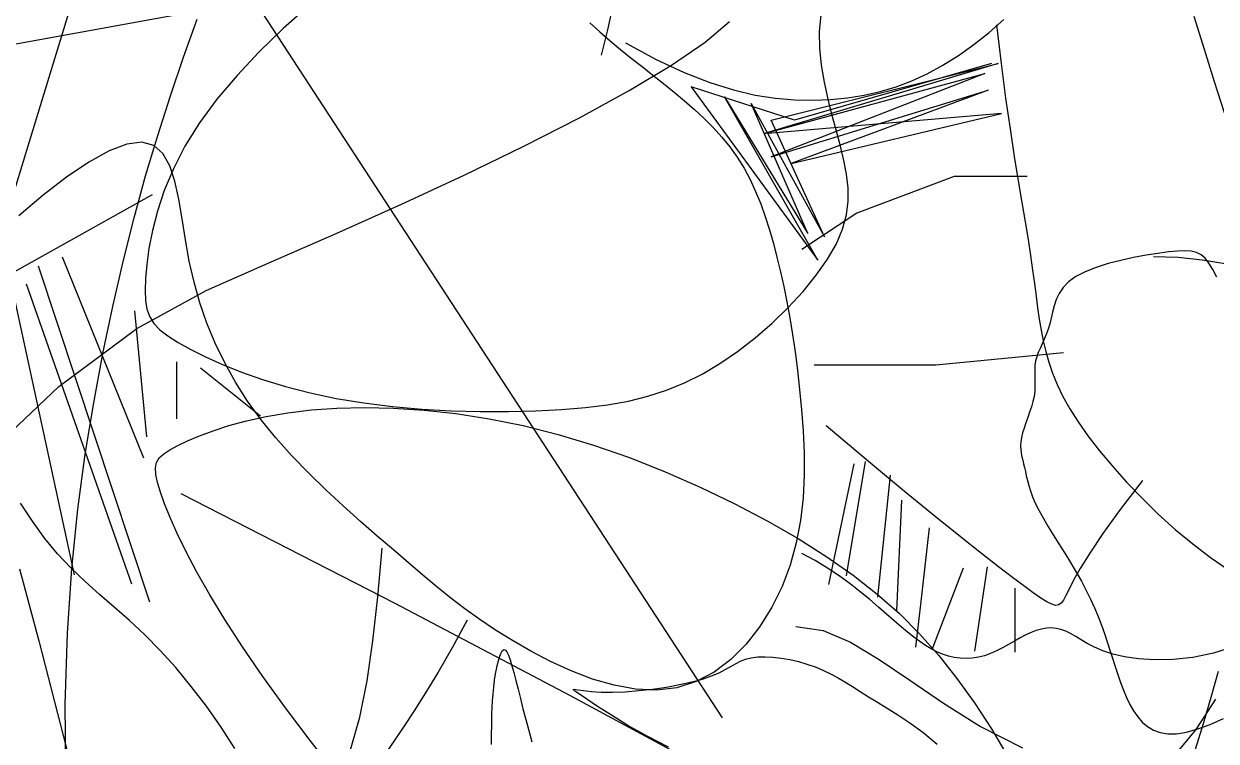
# Model space of a CAD drawing. Header units: metres. Extents: x 10 to 239, y 2 to 253.
# Drawn here: x 100.238 to 102.15, y 124.873 to 126.023 of the extents above; entities that cross this region are included whole.
import ezdxf

# ---------------------------------------------------------------- set-up
doc = ezdxf.new("R2010")
doc.units = ezdxf.units.M
doc.header["$MEASUREMENT"] = 0
doc.layers.add('1', color=7, linetype='Continuous')
doc.layers.add('cot200', color=9, linetype='Continuous')
doc.layers.add('bloques ARBOLES', color=7, linetype='Continuous', true_color=0xb8d897)

# ---------------------------------------------------------------- blocks, each defined once
blk = doc.blocks.new('A$C6F4E7DED')
for p, q in [((700.89, 1991.25), (806.42, 1646.4)), ((668.98, 1766.13), (679.61, 1756.66)), ((452.22, 1755.45), (451.52, 1762.35)), ((500.75, 1750.9), (490.49, 1759.61)), ((452.14, 1748.35), (452.22, 1755.45)), ((679.61, 1756.66), (689.76, 1746.85)), ((515.07, 1741.09), (500.75, 1750.9)), ((451.43, 1741.13), (452.14, 1748.35)), ((689.76, 1746.85), (699.21, 1736.84)), ((450.23, 1733.91), (451.43, 1741.13)), ((533.04, 1730.34), (515.07, 1741.09)), ((448.68, 1726.77), (450.23, 1733.91)), ((699.21, 1736.84), (707.74, 1726.74)), ((554.07, 1718.85), (533.04, 1730.34)), ((446.94, 1719.81), (448.68, 1726.77)), ((707.74, 1726.74), (715.15, 1716.7)), ((445.13, 1713.14), (446.94, 1719.81)), ((577.59, 1706.84), (554.07, 1718.85)), ((715.15, 1716.7), (721.28, 1706.83)), ((443.42, 1706.81), (445.13, 1713.14)), ((441.92, 1700.77), (443.42, 1706.81)), ((602.99, 1694.52), (577.59, 1706.84)), ((721.28, 1706.83), (726.2, 1697.23)), ((440.79, 1694.92), (441.92, 1700.77)), ((440.14, 1689.18), (440.79, 1694.92)), ((629.71, 1682.1), (602.99, 1694.52)), ((726.2, 1697.23), (730.06, 1688)), ((440.12, 1683.45), (440.14, 1689.18)), ((440.85, 1677.64), (440.12, 1683.45)), ((730.06, 1688), (732.98, 1679.23)), ((806.42, 1646.4), (735.11, 1686.3)), ((657.15, 1669.79), (629.71, 1682.1)), ((732.98, 1679.23), (735.09, 1671.02)), ((442.48, 1671.65), (440.85, 1677.64)), ((445.13, 1665.4), (442.48, 1671.65)), ((684.72, 1657.8), (657.15, 1669.79)), ((735.09, 1671.02), (736.54, 1663.46)), ((448.9, 1658.83), (445.13, 1665.4)), ((736.54, 1663.46), (737.45, 1656.65)), ((280.38, 1656.9), (290.13, 1658.52)), ((287.19, 1657.24), (288.8, 1659.29)), ((288.8, 1659.29), (290.52, 1660.78)), ((290.13, 1658.52), (300.28, 1659.55)), ((290.52, 1660.78), (292.46, 1661.76)), ((292.46, 1661.76), (294.71, 1662.3)), ((294.71, 1662.3), (297.37, 1662.47)), ((297.37, 1662.47), (300.55, 1662.32)), ((300.28, 1659.55), (310.73, 1659.92)), ((300.55, 1662.32), (304.36, 1661.93)), ((304.36, 1661.93), (308.83, 1661.33)), ((308.83, 1661.33), (313.83, 1660.54)), ((313.83, 1660.54), (319.15, 1659.55)), ((319.15, 1659.55), (324.59, 1658.37)), ((324.59, 1658.37), (329.96, 1656.98)), ((453.66, 1652.05), (448.9, 1658.83)), ((773.32, 1659.94), (738.91, 1574.63)), ((283.91, 1651.2), (285.59, 1654.56)), ((285.59, 1654.56), (287.19, 1657.24)), ((329.96, 1656.98), (335.04, 1655.38)), ((335.04, 1655.38), (339.65, 1653.57)), ((339.65, 1653.57), (343.57, 1651.54)), ((712.31, 1645.57), (684.72, 1657.8)), ((783.51, 1656.12), (736.36, 1513.51)), ((737.45, 1656.65), (737.97, 1650.68)), ((343.57, 1651.54), (346.68, 1649.31)), ((346.68, 1649.31), (349.03, 1646.9)), ((459.27, 1645.19), (453.66, 1652.05)), ((737.97, 1650.68), (738.17, 1645.6)), ((788.61, 1648.48), (744.01, 1521.15)), ((794.98, 1648.48), (768.22, 1524.97)), ((349.03, 1646.9), (350.76, 1644.36)), ((350.76, 1644.36), (352, 1641.75)), ((465.57, 1638.38), (459.27, 1645.19)), ((741.62, 1629.43), (712.31, 1645.57)), ((738.17, 1645.6), (738.02, 1641.3)), ((352, 1641.75), (352.87, 1639.1)), ((352.87, 1639.1), (353.52, 1636.47)), ((472.41, 1631.78), (465.57, 1638.38)), ((738.02, 1641.3), (737.41, 1637.64)), ((353.52, 1636.47), (354.06, 1633.91)), ((354.06, 1633.91), (354.64, 1631.45)), ((736.24, 1634.47), (734.43, 1631.62)), ((737.41, 1637.64), (736.24, 1634.47)), ((742.73, 1637.02), (737.64, 1583.54)), ((354.64, 1631.45), (355.33, 1629.14)), ((355.33, 1629.14), (356.14, 1626.97)), ((479.63, 1625.52), (472.41, 1631.78)), ((731.88, 1628.97), (728.5, 1626.34)), ((734.43, 1631.62), (731.88, 1628.97)), ((774.8, 1604.95), (741.62, 1629.43)), ((356.14, 1626.97), (357.02, 1624.91)), ((357.02, 1624.91), (357.9, 1622.95)), ((357.9, 1622.95), (358.76, 1621.07)), ((487.07, 1619.74), (479.63, 1625.52)), ((724.18, 1623.6), (718.86, 1620.63)), ((728.5, 1626.34), (724.18, 1623.6)), ((358.76, 1621.07), (359.54, 1619.25)), ((359.54, 1619.25), (360.19, 1617.47)), ((360.19, 1617.47), (360.67, 1615.71)), ((494.57, 1614.58), (487.07, 1619.74)), ((712.57, 1617.48), (705.35, 1614.25)), ((718.86, 1620.63), (712.57, 1617.48)), ((360.67, 1615.71), (360.95, 1613.95)), ((360.95, 1613.95), (361.06, 1612.18)), ((502.03, 1610.13), (494.57, 1614.58)), ((714.7, 1612.83), (689.21, 1592.46)), ((705.35, 1614.25), (697.26, 1611.01)), ((724.89, 1615.38), (724.89, 1591.18)), ((361, 1608.55), (360.95, 1606.67)), ((361.06, 1610.38), (361, 1608.55)), ((361.06, 1612.18), (361.06, 1610.38)), ((509.52, 1606.39), (502.03, 1610.13)), ((688.35, 1607.87), (678.66, 1604.9)), ((697.26, 1611.01), (688.35, 1607.87)), ((360.95, 1606.67), (360.95, 1604.74)), ((360.95, 1604.74), (361.06, 1602.73)), ((361.06, 1602.73), (361.34, 1600.64)), ((517.16, 1603.28), (509.52, 1606.39)), ((525.06, 1600.74), (517.16, 1603.28)), ((678.66, 1604.9), (668.24, 1602.2)), ((814.03, 1567.67), (774.8, 1604.95)), ((361.34, 1600.64), (361.82, 1598.46)), ((361.82, 1598.46), (362.46, 1596.22)), ((533.33, 1598.72), (525.06, 1600.74)), ((542.1, 1597.14), (533.33, 1598.72)), ((645.46, 1597.93), (633.33, 1596.44)), ((657.15, 1599.85), (645.46, 1597.93)), ((668.24, 1602.2), (657.15, 1599.85)), ((362.46, 1596.22), (363.21, 1593.95)), ((363.21, 1593.95), (364.02, 1591.68)), ((551.49, 1595.96), (542.1, 1597.14)), ((561.6, 1595.1), (551.49, 1595.96)), ((572.51, 1594.53), (561.6, 1595.1)), ((584.09, 1594.24), (572.51, 1594.53)), ((596.14, 1594.27), (584.09, 1594.24)), ((606.41, 1593.41), (592.38, 1591.23)), ((608.49, 1594.63), (596.14, 1594.27)), ((619.94, 1594.91), (606.41, 1593.41)), ((620.94, 1595.34), (608.49, 1594.63)), ((632.9, 1595.75), (619.94, 1594.91)), ((633.33, 1596.44), (620.94, 1595.34)), ((645.23, 1596.01), (632.9, 1595.75)), ((656.86, 1595.72), (645.23, 1596.01)), ((667.7, 1594.95), (656.86, 1595.72)), ((677.71, 1593.74), (667.7, 1594.95)), ((686.88, 1592.17), (677.71, 1593.74)), ((695.2, 1590.33), (686.88, 1592.17)), ((364.02, 1591.68), (364.83, 1589.44)), ((364.83, 1589.44), (365.58, 1587.27)), ((365.58, 1587.27), (366.22, 1585.18)), ((577.93, 1588.29), (563.12, 1584.57)), ((592.38, 1591.23), (577.93, 1588.29)), ((702.69, 1588.29), (695.2, 1590.33)), ((709.34, 1586.15), (702.69, 1588.29)), ((366.22, 1585.18), (366.7, 1583.23)), ((366.7, 1583.23), (366.97, 1581.42)), ((563.12, 1584.57), (548.05, 1580.01)), ((715.17, 1583.97), (709.34, 1586.15)), ((720.17, 1581.86), (715.17, 1583.97)), ((366.99, 1578.14), (366.79, 1576.61)), ((366.97, 1581.42), (367.06, 1579.73)), ((367.06, 1579.73), (366.99, 1578.14)), ((548.05, 1580.01), (532.87, 1574.71)), ((724.35, 1579.88), (720.17, 1581.86)), ((727.72, 1578.08), (724.35, 1579.88)), ((730.31, 1576.37), (727.72, 1578.08)), ((365.75, 1572.09), (365.36, 1570.5)), ((366.14, 1573.62), (365.75, 1572.09)), ((366.49, 1575.11), (366.14, 1573.62)), ((366.79, 1576.61), (366.49, 1575.11)), ((532.87, 1574.71), (517.76, 1568.76)), ((732.16, 1574.6), (730.31, 1576.37)), ((733.32, 1572.63), (732.16, 1574.6)), ((733.81, 1570.34), (733.32, 1572.63)), ((364.61, 1567.01), (364.16, 1565.07)), ((364.99, 1568.82), (364.61, 1567.01)), ((365.36, 1570.5), (364.99, 1568.82)), ((517.76, 1568.76), (502.87, 1562.25)), ((732.97, 1564.22), (733.68, 1567.59)), ((733.68, 1567.59), (733.81, 1570.34)), ((363.6, 1562.96), (362.89, 1560.67)), ((364.16, 1565.07), (363.6, 1562.96)), ((502.87, 1562.25), (488.4, 1555.29)), ((731.72, 1560.12), (732.97, 1564.22)), ((361.97, 1558.16), (360.8, 1555.42)), ((362.89, 1560.67), (361.97, 1558.16)), ((723.01, 1559.45), (632.3, 1512.96)), ((729.95, 1555.15), (731.72, 1560.12)), ((359.33, 1552.42), (357.53, 1549.14)), ((360.8, 1555.42), (359.33, 1552.42)), ((488.4, 1555.29), (474.51, 1547.97)), ((727.6, 1549.3), (729.95, 1555.15)), ((785.97, 1547.75), (790.94, 1555.48)), ((357.53, 1549.14), (355.46, 1545.63)), ((474.51, 1547.97), (461.37, 1540.39)), ((724.58, 1542.53), (727.6, 1549.3)), ((780.75, 1540.48), (785.97, 1547.75)), ((353.19, 1541.94), (350.78, 1538.1)), ((355.46, 1545.63), (353.19, 1541.94)), ((720.83, 1534.83), (724.58, 1542.53)), ((350.78, 1538.1), (348.31, 1534.17)), ((461.37, 1540.39), (449.16, 1532.66)), ((775.27, 1533.88), (780.75, 1540.48)), ((348.31, 1534.17), (345.85, 1530.19)), ((449.16, 1532.66), (438, 1524.82)), ((716.26, 1526.2), (720.83, 1534.83)), ((769.56, 1527.84), (775.27, 1533.88)), ((345.85, 1530.19), (343.46, 1526.21)), ((763.63, 1522.19), (769.56, 1527.84)), ((791.46, 1527.5), (783.28, 1497.1)), ((341.23, 1522.27), (339.2, 1518.43)), ((343.46, 1526.21), (341.23, 1522.27)), ((438, 1524.82), (427.8, 1516.82)), ((710.8, 1516.6), (716.26, 1526.2)), ((757.52, 1516.73), (763.63, 1522.19)), ((339.2, 1518.43), (337.36, 1514.66)), ((427.8, 1516.82), (418.44, 1508.56)), ((704.36, 1506.03), (710.8, 1516.6)), ((751.25, 1511.26), (757.52, 1516.73)), ((337.36, 1514.66), (335.7, 1510.97)), ((632.3, 1512.96), (557.92, 1473.89)), ((334.19, 1507.33), (332.8, 1503.74)), ((335.7, 1510.97), (334.19, 1507.33)), ((418.44, 1508.56), (409.77, 1499.92)), ((744.85, 1505.61), (751.25, 1511.26)), ((332.8, 1503.74), (331.52, 1500.19)), ((696.86, 1494.48), (704.36, 1506.03)), ((738.36, 1499.58), (744.85, 1505.61)), ((330.31, 1496.66), (329.16, 1493.14)), ((331.52, 1500.19), (330.31, 1496.66)), ((409.77, 1499.92), (401.68, 1490.81)), ((731.79, 1492.98), (738.36, 1499.58)), ((783.28, 1497.1), (775.28, 1466.26)), ((329.16, 1493.14), (328.04, 1489.63)), ((688.28, 1481.96), (696.86, 1494.48)), ((725.18, 1485.67), (731.79, 1492.98)), ((326.93, 1486.14), (325.8, 1482.71)), ((328.04, 1489.63), (326.93, 1486.14)), ((401.68, 1490.81), (394.01, 1481.13)), ((286.27, 1473.09), (283.16, 1484.18)), ((325.8, 1482.71), (324.64, 1479.37)), ((394.01, 1481.13), (386.64, 1470.78)), ((678.69, 1468.64), (688.28, 1481.96)), ((718.62, 1477.73), (725.18, 1485.67)), ((323.41, 1476.13), (322.09, 1473.03)), ((324.64, 1479.37), (323.41, 1476.13)), ((712.2, 1469.28), (718.62, 1477.73)), ((289.55, 1462.05), (286.27, 1473.09)), ((322.09, 1473.03), (320.67, 1470.09)), ((557.92, 1473.89), (497.77, 1441.37)), ((319.11, 1467.35), (317.38, 1464.83)), ((320.67, 1470.09), (319.11, 1467.35)), ((386.64, 1470.78), (379.44, 1459.65)), ((668.24, 1454.76), (678.69, 1468.64)), ((706, 1460.44), (712.2, 1469.28)), ((775.28, 1466.26), (767.38, 1435.19)), ((286.63, 1461.62), (281.09, 1464.17)), ((291.86, 1459.65), (286.63, 1461.62)), ((292.91, 1451.08), (289.55, 1462.05)), ((315.46, 1462.6), (313.27, 1460.69)), ((317.38, 1464.83), (315.46, 1462.6)), ((296.65, 1458.31), (291.86, 1459.65)), ((300.9, 1457.64), (296.65, 1458.31)), ((304.63, 1457.6), (300.9, 1457.64)), ((307.91, 1458.14), (304.63, 1457.6)), ((310.77, 1459.19), (307.91, 1458.14)), ((313.27, 1460.69), (310.77, 1459.19)), ((379.44, 1459.65), (372.31, 1447.72)), ((700.11, 1451.33), (706, 1460.44)), ((657.06, 1440.52), (668.24, 1454.76)), ((1322.96, 623.06), (1116.26, 306.06)), ((1162.42, 608.88), (1164.84, 597.92)), ((1322.96, 608.66), (1745.98, 531.81)), ((911.81, 589.56), (916.21, 603.57)), ((1003.11, 596.75), (996.92, 602.28)), ((1344.59, 586.24), (1338.77, 602.34)), ((999.92, 600.02), (997.99, 583.57)), ((1009.53, 591.63), (1003.11, 596.75)), ((1168.14, 596.99), (1163.79, 593.24)), ((1164.84, 597.92), (1167.57, 587.14)), ((1172.34, 600.79), (1168.14, 596.99)), ((1016.09, 586.98), (1009.53, 591.63)), ((1157.25, 592.29), (1144.29, 585.32)), ((1163.79, 593.24), (1159.33, 589.54)), ((907.49, 575.81), (911.81, 589.56)), ((1022.71, 582.84), (1016.09, 586.98)), ((1159.33, 589.54), (1154.79, 585.88)), ((997.99, 583.57), (996.09, 568.88)), ((1095.51, 559.56), (999.32, 583.59)), ((999.32, 583.59), (1098.34, 553.91)), ((1002.15, 583.59), (1085.61, 559.56)), ((1029.3, 579.25), (1022.71, 582.84)), ((1144.29, 585.32), (1132.43, 579.77)), ((1150.21, 582.25), (1145.64, 578.64)), ((1154.79, 585.88), (1150.21, 582.25)), ((1350.19, 569.87), (1344.59, 586.24)), ((1098.34, 553.91), (1004.98, 579.35)), ((1004.98, 579.35), (1095.51, 544.01)), ((1035.9, 576.21), (1029.3, 579.25)), ((1132.43, 579.77), (1121.55, 575.5)), ((1145.64, 578.64), (1141.1, 575.03)), ((903.32, 562.7), (907.49, 575.81)), ((1095.51, 544.01), (1003.57, 572.28)), ((1003.57, 572.28), (1087.02, 541.18)), ((1042.53, 573.68), (1035.9, 576.21)), ((1049.25, 571.65), (1042.53, 573.68)), ((1056.09, 570.09), (1049.25, 571.65)), ((1129.46, 573.69), (1075.71, 500.2)), ((1085.61, 559.56), (1129.46, 573.69)), ((1111.52, 572.35), (1102.25, 570.17)), ((1121.55, 575.5), (1111.52, 572.35)), ((1136.63, 571.43), (1132.27, 567.79)), ((1141.1, 575.03), (1136.63, 571.43)), ((996.09, 568.88), (994.23, 555.81)), ((1063.09, 568.98), (1056.09, 570.09)), ((1070.29, 568.3), (1063.09, 568.98)), ((1077.73, 568.02), (1070.29, 568.3)), ((1104, 566.63), (1072.88, 510.09)), ((1075.71, 500.2), (1115.31, 569.45)), ((1085.46, 568.16), (1077.73, 568.02)), ((1115.31, 569.45), (1079.95, 511.5)), ((1079.95, 511.5), (1104, 566.63)), ((1093.6, 568.83), (1085.46, 568.16)), ((1102.25, 570.17), (1093.6, 568.83)), ((1132.27, 567.79), (1128.04, 564.1)), ((1355.55, 553.11), (1350.19, 569.87)), ((1087.02, 541.18), (997.91, 562.39)), ((997.91, 562.39), (1096.92, 553.91)), ((1128.04, 564.1), (1123.97, 560.32)), ((1072.88, 510.09), (1095.51, 559.56)), ((1120.09, 556.44), (1116.43, 552.41)), ((1123.97, 560.32), (1120.09, 556.44)), ((994.23, 555.81), (992.46, 544.19)), ((1116.43, 552.41), (1113, 548.21)), ((1360.68, 535.88), (1355.55, 553.11)), ((1113, 548.21), (1109.85, 543.81)), ((1353.34, 545.38), (1357.19, 548.81)), ((1357.19, 548.81), (1362.22, 550.22)), ((1362.22, 550.22), (1368.61, 549.39)), ((1368.61, 549.39), (1376.2, 546.49)), ((1376.2, 546.49), (1384.79, 541.75)), ((992.46, 544.19), (990.78, 533.85)), ((1109.85, 543.81), (1107, 539.2)), ((1350.46, 540.24), (1353.34, 545.38)), ((1384.79, 541.75), (1394.17, 535.41)), ((1107, 539.2), (1104.41, 534.37)), ((1348.3, 533.71), (1350.46, 540.24)), ((1365.57, 518.1), (1360.68, 535.88)), ((987.03, 535.6), (1017.98, 535.6)), ((990.78, 533.85), (989.22, 524.64)), ((1017.98, 535.6), (1059.24, 520.13)), ((1104.41, 534.37), (1102.07, 529.33)), ((1346.63, 526.08), (1348.3, 533.71)), ((1394.17, 535.41), (1404.1, 527.72)), ((1102.07, 529.33), (1099.94, 524.1)), ((1345.21, 517.68), (1346.63, 526.08)), ((1404.1, 527.72), (1414.38, 518.92)), ((989.22, 524.64), (987.82, 516.4)), ((1099.94, 524.1), (1098, 518.68)), ((987.82, 516.4), (986.6, 508.97)), ((1059.24, 520.13), (1082.46, 504.67)), ((1098, 518.68), (1096.22, 513.08)), ((1343.81, 508.81), (1345.21, 517.68)), ((1370.22, 499.68), (1365.57, 518.1)), ((1096.22, 513.08), (1094.57, 507.31)), ((986.6, 508.97), (985.56, 502.19)), ((1094.57, 507.31), (1093.03, 501.39)), ((1342.19, 499.78), (1343.81, 508.81)), ((985.56, 502.19), (984.68, 495.97)), ((1093.03, 501.39), (1091.56, 495.3)), ((984.68, 495.97), (983.92, 490.24)), ((1340.16, 490.85), (1342.19, 499.78)), ((1374.62, 480.53), (1370.22, 499.68)), ((1091.56, 495.3), (1090.18, 489.03)), ((1337.66, 482.07), (1340.16, 490.85)), ((983.92, 490.24), (983.21, 484.91)), ((1090.18, 489.03), (1088.86, 482.53)), ((983.21, 484.91), (982.53, 479.91)), ((1088.86, 482.53), (1087.62, 475.77)), ((1334.67, 473.44), (1337.66, 482.07)), ((1378.76, 460.59), (1374.62, 480.53)), ((981.82, 475.14), (981.05, 470.54)), ((982.53, 479.91), (981.82, 475.14)), ((1087.62, 475.77), (1086.46, 468.71)), ((981.05, 470.54), (980.15, 466.02)), ((1331.17, 464.96), (1334.67, 473.44)), ((980.15, 466.02), (979.09, 461.5)), ((1086.46, 468.71), (1085.37, 461.31)), ((971.55, 460.86), (1025.72, 455.71)), ((979.09, 461.5), (977.8, 456.93)), ((1085.37, 461.31), (1084.35, 453.54)), ((1327.15, 456.63), (1331.17, 464.96)), ((1382.65, 439.75), (1378.76, 460.59)), ((977.8, 456.93), (976.21, 452.26)), ((1025.72, 455.71), (1077.3, 455.71)), ((1322.59, 448.45), (1327.15, 456.63)), ((976.21, 452.26), (974.24, 447.44)), ((1084.35, 453.54), (1083.42, 445.35)), ((974.24, 447.44), (971.83, 442.42)), ((1083.42, 445.35), (1082.57, 436.73)), ((1317.46, 440.42), (1322.59, 448.45)), ((971.83, 442.42), (968.91, 437.14)), ((1311.75, 432.54), (1317.46, 440.42)), ((1386.25, 417.87), (1382.65, 439.75)), ((968.91, 437.14), (965.4, 431.57)), ((1082.57, 436.73), (1081.9, 427.75)), ((965.4, 431.57), (961.24, 425.64)), ((1054.2, 414.79), (1072.14, 429.94)), ((1305.46, 424.82), (1311.75, 432.54)), ((961.24, 425.64), (956.38, 419.34)), ((1081.9, 427.75), (1081.51, 418.49)), ((1298.7, 417.27), (1305.46, 424.82)), ((956.38, 419.34), (950.87, 412.76)), ((1038.91, 402.06), (1054.2, 414.79)), ((1055.7, 414.86), (1063.69, 366.39)), ((1081.51, 418.49), (1081.51, 409.03)), ((1291.61, 409.93), (1298.7, 417.27)), ((1389.42, 394.58), (1386.25, 417.87)), ((950.87, 412.76), (944.82, 406.01)), ((1060.49, 413.8), (1071.15, 362.66)), ((1284.31, 402.82), (1291.61, 409.93)), ((938.03, 406.74), (947.51, 394.38)), ((944.82, 406.01), (938.29, 399.23)), ((1045.03, 409), (1050.37, 357.34)), ((1081.51, 409.03), (1082, 399.45)), ((1026.01, 391.48), (1038.91, 402.06)), ((1082, 399.45), (1083.08, 389.85)), ((1276.93, 395.98), (1284.31, 402.82)), ((938.29, 399.23), (931.39, 392.52)), ((947.51, 394.38), (954.87, 384.21)), ((1040.24, 398.35), (1042.37, 351.48)), ((1269.61, 389.42), (1276.93, 395.98)), ((1391.99, 369.43), (1389.42, 394.58)), ((931.39, 392.52), (924.18, 386.02)), ((1015.24, 382.8), (1026.01, 391.48)), ((1083.08, 389.85), (1084.85, 380.3)), ((1262.48, 383.19), (1269.61, 389.42)), ((924.18, 386.02), (916.77, 379.84)), ((954.87, 384.21), (960.42, 375.98)), ((1028.51, 386.63), (1032.24, 354.14)), ((916.77, 379.84), (909.23, 374.1)), ((1006.34, 375.77), (1015.24, 382.8)), ((1084.85, 380.3), (1087.42, 370.9)), ((1255.67, 377.3), (1262.48, 383.19)), ((909.23, 374.1), (901.64, 368.9)), ((960.42, 375.98), (964.46, 369.48)), ((999.06, 370.14), (1006.34, 375.77)), ((1076.83, 372.81), (1082.46, 375.82)), ((1249.26, 371.78), (1255.67, 377.3)), ((1262.31, 357.48), (1260.47, 378.11)), ((964.46, 369.48), (967.29, 364.47)), ((993.14, 365.66), (999.06, 370.14)), ((1003.99, 370.12), (1009.32, 334.44)), ((1014.12, 369.59), (1027.44, 334.97)), ((1066.62, 366.31), (1071.56, 369.62)), ((1071.56, 369.62), (1076.83, 372.81)), ((1087.42, 370.9), (1090.87, 361.74)), ((1243.16, 366.57), (1249.26, 371.78)), ((1393.82, 341.98), (1391.99, 369.43)), ((967.29, 364.47), (969.22, 360.72)), ((988.32, 362.07), (993.14, 365.66)), ((1062.01, 362.93), (1066.62, 366.31)), ((1237.23, 361.63), (1243.16, 366.57)), ((969.22, 360.72), (970.54, 357.99)), ((981.17, 356.91), (984.37, 359.17)), ((984.37, 359.17), (988.32, 362.07)), ((992.26, 361.07), (992.26, 333.9)), ((1053.71, 356.25), (1057.71, 359.56)), ((1057.71, 359.56), (1062.01, 362.93)), ((1090.87, 361.74), (1095.16, 352.98)), ((1231.33, 356.89), (1237.23, 361.63)), ((970.54, 357.99), (971.55, 356.06)), ((971.55, 356.06), (972.54, 354.73)), ((972.54, 354.73), (973.63, 353.98)), ((973.63, 353.98), (974.93, 353.81)), ((974.93, 353.81), (976.55, 354.24)), ((976.55, 354.24), (978.59, 355.26)), ((978.59, 355.26), (981.17, 356.91)), ((1032.24, 354.14), (1034.37, 336.03)), ((1050, 353.06), (1053.71, 356.25)), ((1225.32, 352.3), (1231.33, 356.89)), ((1264.35, 338.75), (1262.31, 357.48)), ((1043.38, 347.27), (1046.56, 350.05)), ((1046.56, 350.05), (1050, 353.06)), ((1095.16, 352.98), (1100.24, 344.8)), ((1219.05, 347.81), (1225.32, 352.3)), ((972.68, 343.59), (974.72, 344.02)), ((974.72, 344.02), (976.77, 344.2)), ((976.77, 344.2), (978.83, 344.11)), ((978.83, 344.11), (980.94, 343.76)), ((980.94, 343.76), (983.09, 343.16)), ((1037.66, 342.42), (1040.43, 344.73)), ((1040.43, 344.73), (1043.38, 347.27)), ((1085.03, 344.89), (1073.49, 343.09)), ((1100.24, 344.8), (1106.05, 337.38)), ((1212.39, 343.35), (1219.05, 347.81)), ((1224.31, 347.47), (1230.78, 335.73)), ((961.51, 337.62), (964.11, 339.18)), ((964.11, 339.18), (966.41, 340.63)), ((966.41, 340.63), (968.54, 341.89)), ((968.54, 341.89), (970.62, 342.88)), ((970.62, 342.88), (972.68, 343.59)), ((983.09, 343.16), (985.31, 342.32)), ((985.31, 342.32), (987.6, 341.24)), ((987.6, 341.24), (989.97, 339.99)), ((989.97, 339.99), (992.4, 338.63)), ((1032.53, 338.47), (1035.04, 340.33)), ((1035.04, 340.33), (1037.66, 342.42)), ((1073.49, 343.09), (1061.82, 338.17)), ((1197.37, 334.38), (1205.19, 338.88)), ((1205.19, 338.88), (1212.39, 343.35)), ((1266.81, 321.77), (1264.35, 338.75)), ((1394.72, 311.79), (1393.82, 341.98)), ((899.03, 336.32), (907.94, 333.51)), ((950.71, 333.13), (954.94, 334.51)), ((954.94, 334.51), (958.5, 336.04)), ((958.5, 336.04), (961.51, 337.62)), ((992.4, 338.63), (994.87, 337.22)), ((994.87, 337.22), (997.39, 335.83)), ((997.39, 335.83), (999.94, 334.53)), ((999.94, 334.53), (1002.5, 333.37)), ((1022.85, 333.13), (1025.29, 334.16)), ((1025.29, 334.16), (1027.69, 335.39)), ((1027.69, 335.39), (1030.09, 336.82)), ((1030.09, 336.82), (1032.53, 338.47)), ((1061.82, 338.17), (1049.67, 330.9)), ((1106.05, 337.38), (1112.54, 330.9)), ((1189.01, 330.01), (1197.37, 334.38)), ((1207.53, 334.03), (1206.85, 332.62)), ((1208.19, 334.84), (1207.53, 334.03)), ((1208.83, 335.02), (1208.19, 334.84)), ((1209.47, 334.53), (1208.83, 335.02)), ((1210.11, 333.44), (1209.47, 334.53)), ((1230.78, 335.73), (1236.67, 325.51)), ((907.94, 333.51), (916.68, 331.75)), ((916.68, 331.75), (925.05, 330.88)), ((925.05, 330.88), (932.81, 330.73)), ((932.81, 330.73), (939.74, 331.15)), ((939.74, 331.15), (945.69, 331.98)), ((945.69, 331.98), (950.71, 333.13)), ((1002.5, 333.37), (1005.08, 332.44)), ((1005.08, 332.44), (1007.66, 331.77)), ((1007.66, 331.77), (1010.23, 331.38)), ((1010.23, 331.38), (1012.8, 331.25)), ((1012.8, 331.25), (1015.34, 331.36)), ((1015.34, 331.36), (1017.87, 331.73)), ((1017.87, 331.73), (1020.38, 332.32)), ((1020.38, 332.32), (1022.85, 333.13)), ((1049.67, 330.9), (1036.68, 322.02)), ((1080.34, 328.92), (1076.87, 327.71)), ((1083.94, 329.95), (1080.34, 328.92)), ((1087.59, 330.79), (1083.94, 329.95)), ((1091.21, 331.42), (1087.59, 330.79)), ((1094.74, 331.83), (1091.21, 331.42)), ((1098.08, 332), (1094.74, 331.83)), ((1101.18, 331.92), (1098.08, 332)), ((1103.95, 331.58), (1101.18, 331.92)), ((1106.35, 330.96), (1103.95, 331.58)), ((1108.5, 330.11), (1106.35, 330.96)), ((1110.55, 329.07), (1108.5, 330.11)), ((1112.65, 327.88), (1110.55, 329.07)), ((1112.54, 330.9), (1119.64, 325.53)), ((1180.25, 326), (1189.01, 330.01)), ((1206.14, 330.67), (1205.4, 328.21)), ((1206.85, 332.62), (1206.14, 330.67)), ((1210.72, 331.84), (1210.11, 333.44)), ((1211.3, 329.81), (1210.72, 331.84)), ((1211.85, 327.44), (1211.3, 329.81)), ((1070.41, 324.82), (1067.31, 323.15)), ((1073.57, 326.35), (1070.41, 324.82)), ((1076.87, 327.71), (1073.57, 326.35)), ((1114.95, 326.58), (1112.65, 327.88)), ((1117.61, 325.24), (1114.95, 326.58)), ((1120.77, 323.88), (1117.61, 325.24)), ((1119.64, 325.53), (1127.31, 321.46)), ((1124.58, 322.56), (1120.77, 323.88)), ((1171.24, 322.57), (1180.25, 326)), ((1204.6, 325.29), (1203.74, 321.96)), ((1205.4, 328.21), (1204.6, 325.29)), ((1212.34, 324.81), (1211.85, 327.44)), ((1212.77, 322.01), (1212.34, 324.81)), ((1236.67, 325.51), (1242.02, 316.67)), ((1036.68, 322.02), (1022.47, 312.3)), ((1061.04, 319.36), (1057.74, 317.26)), ((1064.21, 321.33), (1061.04, 319.36)), ((1067.31, 323.15), (1064.21, 321.33)), ((1129.14, 321.32), (1124.58, 322.56)), ((1127.31, 321.46), (1135.49, 318.87)), ((1134.32, 320.18), (1129.14, 321.32)), ((1139.92, 319.17), (1134.32, 320.18)), ((1135.49, 318.87), (1144.11, 317.85)), ((1145.75, 318.32), (1139.92, 319.17)), ((1153.03, 318.28), (1162.12, 319.92)), ((1162.12, 319.92), (1171.24, 322.57)), ((1203.74, 321.96), (1202.81, 318.26)), ((1213.13, 319.12), (1212.77, 322.01)), ((1213.41, 316.23), (1213.13, 319.12)), ((1269.89, 306.41), (1266.81, 321.77)), ((907.08, 313.97), (915.54, 301.15)), ((1054.22, 315.04), (1050.43, 312.68)), ((1057.74, 317.26), (1054.22, 315.04)), ((1144.11, 317.85), (1153.03, 318.28)), ((1151.62, 317.65), (1145.75, 318.32)), ((1157.34, 317.18), (1151.62, 317.65)), ((1162.72, 316.95), (1157.34, 317.18)), ((1167.57, 316.98), (1162.72, 316.95)), ((1171.7, 317.25), (1167.57, 316.98)), ((1169.05, 310.95), (1173.58, 313.97)), ((1175.03, 317.65), (1171.7, 317.25)), ((1173.58, 313.97), (1176.78, 316.09)), ((1177.48, 318.03), (1175.03, 317.65)), ((1176.78, 316.09), (1178.69, 317.4)), ((1178.96, 318.21), (1177.48, 318.03)), ((1178.69, 317.4), (1179.39, 318.05)), ((1179.39, 318.05), (1178.96, 318.21)), ((1201.81, 314.25), (1200.72, 309.96)), ((1202.81, 318.26), (1201.81, 314.25)), ((1213.63, 313.35), (1213.41, 316.23)), ((1242.02, 316.67), (1246.85, 309.03)), ((1022.47, 312.3), (1006.69, 302.49)), ((1046.3, 310.17), (1041.76, 307.35)), ((1050.43, 312.68), (1046.3, 310.17)), ((1163.23, 307.18), (1169.05, 310.95)), ((1200.72, 309.96), (1199.55, 305.45)), ((1213.78, 310.49), (1213.63, 313.35)), ((1213.88, 307.69), (1213.78, 310.49)), ((1246.85, 309.03), (1251.18, 302.44)), ((1394.54, 278.43), (1394.72, 311.79)), ((1036.76, 304.01), (1031.22, 299.96)), ((1041.76, 307.35), (1036.76, 304.01)), ((1156.22, 302.89), (1163.23, 307.18)), ((1199.55, 305.45), (1198.3, 300.76)), ((1213.94, 304.94), (1213.88, 307.69)), ((1213.98, 302.27), (1213.94, 304.94)), ((1273.79, 292.53), (1269.89, 306.41)), ((915.54, 301.15), (923.49, 291.4)), ((1006.69, 302.49), (988.98, 293.35)), ((1031.22, 299.96), (1025.09, 295)), ((1139, 293.62), (1148.12, 298.29)), ((1148.12, 298.29), (1156.22, 302.89)), ((1198.3, 300.76), (1196.97, 295.96)), ((1213.99, 299.69), (1213.98, 302.27)), ((1213.99, 297.22), (1213.99, 299.69)), ((1251.18, 302.44), (1255.04, 296.74)), ((1213.99, 294.86), (1213.99, 297.22)), ((1255.04, 296.74), (1258.47, 291.76))]:
    blk.add_line(p, q)
blk = doc.blocks.new('asddsd')
at = {"layer": 'bloques ARBOLES', "xscale": -0.00378276582045174, "yscale": 0.00378276582045174, "zscale": 0.00378276582045174}
for p in [(87.1913, 39.9464, 1.2423), (84.8357, 35.5649, 1.2423)]:
    blk.add_blockref('A$C6F4E7DED', p, dxfattribs=at)

msp = doc.modelspace()

# ---------------------------------------------------------------- linework, layer by layer
at = {"layer": 'cot200'}
for points, knots in [([(105.215, 109.73865), (103.29078, 109.76236), (101.5175, 110.1562), (99.89572, 110.92152), (99.01349, 111.33785), (98.17608, 111.86411), (97.3836, 112.50051), (94.26818, 115.00238), (91.84697, 119.20652), (90.12537, 125.12614), (89.99638, 125.56964), (89.87133, 126.02276), (89.75033, 126.48592), (88.88037, 129.81605), (88.22034, 133.6646), (87.76942, 138.0295)], [2.7323709, 2.7323709, 2.7323709, 2.7323709, 2.9382831, 2.9382831, 2.9382831, 3.0502975, 3.0502975, 3.0502975, 3.4906512, 3.4906512, 3.4906512, 3.5236424, 3.5236424, 3.5236424, 3.7608538, 3.7608538, 3.7608538, 3.7608538]), ([(105.215, 114.41387), (103.21805, 115.27809), (101.44463, 116.69042), (99.89572, 118.65328), (98.29825, 120.67768), (96.93959, 123.28768), (95.82084, 126.48592), (94.68617, 129.72961), (93.79828, 133.5784), (93.15601, 138.0295)], [2.92332982, 2.92332982, 2.92332982, 2.92332982, 3.17348293, 3.17348293, 3.17348293, 3.43147912, 3.43147912, 3.43147912, 3.69314249, 3.69314249, 3.69314249, 3.69314249])]:
    msp.add_open_spline(points, degree=3, knots=knots, dxfattribs=at)

# ---------------------------------------------------------------- block references
at = {"layer": '1', "lineweight": 0}
msp.add_blockref('asddsd', (18.38943, 83.80593), dxfattribs=at)

doc.saveas('drawing.dxf')
